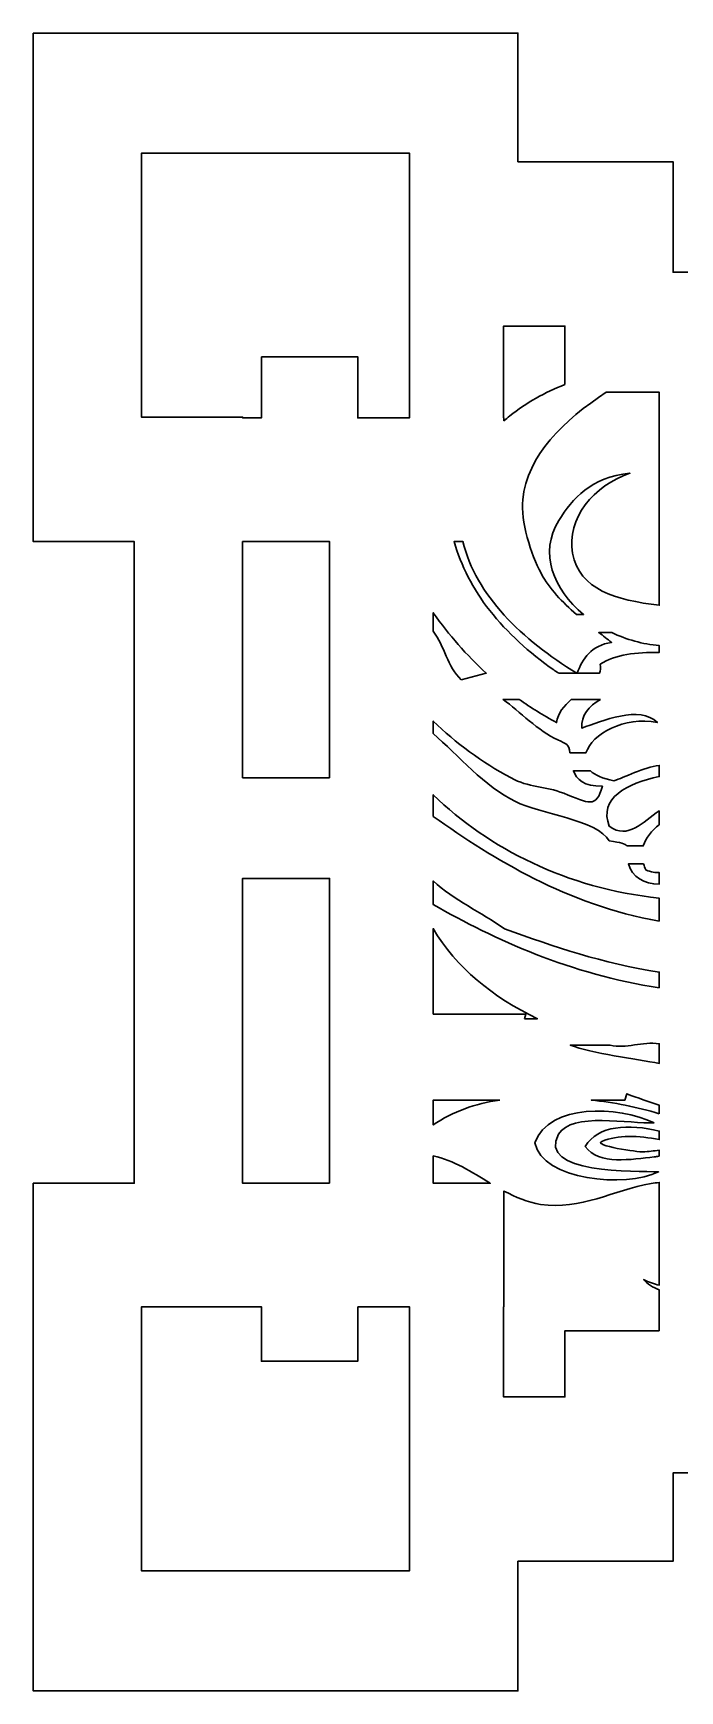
# Model space of a CAD drawing. Header units: centimetres. Extents: x -27 to -18.04, y -2.82 to 2.69.
# Drawn here: x -27 to -24.85, y -2.82 to 2.69 of the extents above; entities that cross this region are included whole.
import ezdxf

# ---------------------------------------------------------------- set-up
doc = ezdxf.new("R2010")
doc.units = ezdxf.units.CM
doc.header["$MEASUREMENT"] = 0
doc.layers.add('layer 1', color=7, linetype='Continuous')

msp = doc.modelspace()

# ---------------------------------------------------------------- linework, layer by layer
at = {"layer": 'layer 1', "color": 250, "lineweight": 30}
for points, knots in [([(-26.99914, 2.68806), (-26.99914, 2.68806), (-25.39013, 2.68806), (-25.39013, 2.68806), (-25.39013, 2.68806), (-25.39013, 2.68806), (-25.39013, 2.26045), (-25.39013, 2.26045), (-25.39013, 2.26045), (-25.39013, 2.26045), (-24.87465, 2.26045), (-24.87465, 2.26045), (-24.87465, 2.26045), (-24.87465, 2.26045), (-24.87465, 1.89366), (-24.87465, 1.89366), (-24.87465, 1.89366), (-24.87465, 1.89366), (-24.08787, 1.89366), (-24.08787, 1.89366), (-24.08787, 1.89366), (-24.08787, 1.89366), (-24.08787, 2.68806), (-24.08787, 2.68806), (-24.08787, 2.68806), (-24.08787, 2.68806), (-22.51874, 2.68806), (-22.51874, 2.68806), (-22.51874, 2.68806), (-22.51874, 2.68806), (-20.94961, 2.68806), (-20.94961, 2.68806), (-20.94961, 2.68806), (-20.94961, 2.68806), (-20.94961, 1.89366), (-20.94961, 1.89366), (-20.94961, 1.89366), (-20.94961, 1.89366), (-20.16283, 1.89366), (-20.16283, 1.89366), (-20.16283, 1.89366), (-20.16283, 1.89366), (-20.16283, 2.26045), (-20.16283, 2.26045), (-20.16283, 2.26045), (-20.16283, 2.26045), (-19.64735, 2.26045), (-19.64735, 2.26045), (-19.64735, 2.26045), (-19.64735, 2.26045), (-19.64735, 2.68806), (-19.64735, 2.68806), (-19.64735, 2.68806), (-19.64735, 2.68806), (-18.03834, 2.68806), (-18.03834, 2.68806), (-18.03834, 2.68806), (-18.03834, 2.68806), (-18.03834, 0.99855), (-18.03834, 0.99855), (-18.03834, 0.99855), (-18.03834, 0.99855), (-18.37393, 0.99855), (-18.37393, 0.99855), (-18.37393, 0.99855), (-18.37393, 0.99855), (-18.37393, -1.13364), (-18.37393, -1.13364), (-18.37393, -1.13364), (-18.37393, -1.13364), (-18.03834, -1.13364), (-18.03834, -1.13364), (-18.03834, -1.13364), (-18.03834, -1.13364), (-18.03834, -2.82063), (-18.03834, -2.82063), (-18.03834, -2.82063), (-18.03834, -2.82063), (-19.64735, -2.82063), (-19.64735, -2.82063), (-19.64735, -2.82063), (-19.64735, -2.82063), (-19.64735, -2.38999), (-19.64735, -2.38999), (-19.64735, -2.38999), (-19.64735, -2.38999), (-20.16283, -2.38999), (-20.16283, -2.38999), (-20.16283, -2.38999), (-20.16283, -2.38999), (-20.16283, -2.09663), (-20.16283, -2.09663), (-20.16283, -2.09663), (-20.16283, -2.09663), (-20.94961, -2.09663), (-20.94961, -2.09663), (-20.94961, -2.09663), (-20.94961, -2.09663), (-20.94961, -2.82063), (-20.94961, -2.82063), (-20.94961, -2.82063), (-20.94961, -2.82063), (-22.51874, -2.82063), (-22.51874, -2.82063), (-22.51874, -2.82063), (-22.51874, -2.82063), (-24.08787, -2.82063), (-24.08787, -2.82063), (-24.08787, -2.82063), (-24.08787, -2.82063), (-24.08787, -2.09663), (-24.08787, -2.09663), (-24.08787, -2.09663), (-24.08787, -2.09663), (-24.87465, -2.09663), (-24.87465, -2.09663), (-24.87465, -2.09663), (-24.87465, -2.09663), (-24.87465, -2.38999), (-24.87465, -2.38999), (-24.87465, -2.38999), (-24.87465, -2.38999), (-25.39013, -2.38999), (-25.39013, -2.38999), (-25.39013, -2.38999), (-25.39013, -2.38999), (-25.39013, -2.82063), (-25.39013, -2.82063), (-25.39013, -2.82063), (-25.39013, -2.82063), (-26.99914, -2.82063), (-26.99914, -2.82063), (-26.99914, -2.82063), (-26.99914, -2.82063), (-26.99914, -1.13364), (-26.99914, -1.13364), (-26.99914, -1.13364), (-26.99914, -1.13364), (-26.66355, -1.13364), (-26.66355, -1.13364), (-26.66355, -1.13364), (-26.66355, -1.13364), (-26.66355, 0.99855), (-26.66355, 0.99855), (-26.66355, 0.99855), (-26.66355, 0.99855), (-26.99914, 0.99855), (-26.99914, 0.99855), (-26.99914, 0.99855), (-26.99914, 0.99855), (-26.99914, 2.68806), (-26.99914, 2.68806)], [0, 0, 0, 0, 0.025641, 0.025641, 0.025641, 0.025641, 0.0512821, 0.0512821, 0.0512821, 0.0512821, 0.0769231, 0.0769231, 0.0769231, 0.0769231, 0.1025641, 0.1025641, 0.1025641, 0.1025641, 0.1282051, 0.1282051, 0.1282051, 0.1282051, 0.1538462, 0.1538462, 0.1538462, 0.1538462, 0.1794872, 0.1794872, 0.1794872, 0.1794872, 0.2051282, 0.2051282, 0.2051282, 0.2051282, 0.2307692, 0.2307692, 0.2307692, 0.2307692, 0.2564103, 0.2564103, 0.2564103, 0.2564103, 0.2820513, 0.2820513, 0.2820513, 0.2820513, 0.3076923, 0.3076923, 0.3076923, 0.3076923, 0.3333333, 0.3333333, 0.3333333, 0.3333333, 0.3589744, 0.3589744, 0.3589744, 0.3589744, 0.3846154, 0.3846154, 0.3846154, 0.3846154, 0.4102564, 0.4102564, 0.4102564, 0.4102564, 0.4358974, 0.4358974, 0.4358974, 0.4358974, 0.4615385, 0.4615385, 0.4615385, 0.4615385, 0.4871795, 0.4871795, 0.4871795, 0.4871795, 0.5128205, 0.5128205, 0.5128205, 0.5128205, 0.5384615, 0.5384615, 0.5384615, 0.5384615, 0.5641026, 0.5641026, 0.5641026, 0.5641026, 0.5897436, 0.5897436, 0.5897436, 0.5897436, 0.6153846, 0.6153846, 0.6153846, 0.6153846, 0.6410256, 0.6410256, 0.6410256, 0.6410256, 0.6666667, 0.6666667, 0.6666667, 0.6666667, 0.6923077, 0.6923077, 0.6923077, 0.6923077, 0.7179487, 0.7179487, 0.7179487, 0.7179487, 0.7435897, 0.7435897, 0.7435897, 0.7435897, 0.7692308, 0.7692308, 0.7692308, 0.7692308, 0.7948718, 0.7948718, 0.7948718, 0.7948718, 0.8205128, 0.8205128, 0.8205128, 0.8205128, 0.8461538, 0.8461538, 0.8461538, 0.8461538, 0.8717949, 0.8717949, 0.8717949, 0.8717949, 0.8974359, 0.8974359, 0.8974359, 0.8974359, 0.9230769, 0.9230769, 0.9230769, 0.9230769, 0.9487179, 0.9487179, 0.9487179, 0.9487179, 1, 1, 1, 1]), ([(-26.24163, 1.61296), (-26.24163, 1.61296), (-25.92144, 1.61296), (-25.92144, 1.61296), (-25.92144, 1.61296), (-25.92144, 1.61296), (-25.92144, 1.4094), (-25.92144, 1.4094), (-25.92144, 1.4094), (-25.92144, 1.4094), (-25.75015, 1.4094), (-25.75015, 1.4094), (-25.75015, 1.4094), (-25.75015, 1.4094), (-25.75015, 1.91506), (-25.75015, 1.91506), (-25.75015, 1.91506), (-25.75015, 1.91506), (-25.74947, 1.91506), (-25.74947, 1.91506), (-25.74947, 1.91506), (-25.74947, 1.91506), (-25.74947, 2.2891), (-25.74947, 2.2891), (-25.74947, 2.2891), (-25.74947, 2.2891), (-26.6398, 2.2891), (-26.6398, 2.2891), (-26.6398, 2.2891), (-26.6398, 2.2891), (-26.6398, 1.41223), (-26.6398, 1.41223), (-26.6398, 1.41223), (-26.6398, 1.41223), (-26.30421, 1.41223), (-26.30421, 1.41223), (-26.30421, 1.41223), (-26.30421, 1.41223), (-26.30421, 1.4094), (-26.30421, 1.4094), (-26.30421, 1.4094), (-26.30421, 1.4094), (-26.24163, 1.4094), (-26.24163, 1.4094), (-26.24163, 1.4094), (-26.24163, 1.4094), (-26.24163, 1.61296), (-26.24163, 1.61296)], [0, 0, 0, 0, 0.0769231, 0.0769231, 0.0769231, 0.0769231, 0.1538462, 0.1538462, 0.1538462, 0.1538462, 0.2307692, 0.2307692, 0.2307692, 0.2307692, 0.3076923, 0.3076923, 0.3076923, 0.3076923, 0.3846154, 0.3846154, 0.3846154, 0.3846154, 0.4615385, 0.4615385, 0.4615385, 0.4615385, 0.5384615, 0.5384615, 0.5384615, 0.5384615, 0.6153846, 0.6153846, 0.6153846, 0.6153846, 0.6923077, 0.6923077, 0.6923077, 0.6923077, 0.7692308, 0.7692308, 0.7692308, 0.7692308, 0.8461538, 0.8461538, 0.8461538, 0.8461538, 1, 1, 1, 1]), ([(-25.23399, 1.5204), (-25.30073, 1.49484), (-25.36196, 1.45917), (-25.41682, 1.41591), (-25.41682, 1.41591), (-25.42356, 1.41058), (-25.43004, 1.40533), (-25.43628, 1.40012), (-25.43628, 1.40012), (-25.43628, 1.40012), (-25.43628, 1.4094), (-25.43628, 1.4094), (-25.43628, 1.4094), (-25.43628, 1.4094), (-25.43763, 1.4094), (-25.43763, 1.4094), (-25.43763, 1.4094), (-25.43763, 1.4094), (-25.43763, 1.7146), (-25.43763, 1.7146), (-25.43763, 1.7146), (-25.43763, 1.7146), (-25.23399, 1.7146), (-25.23399, 1.7146), (-25.23399, 1.7146), (-25.23399, 1.7146), (-25.23399, 1.5204), (-25.23399, 1.5204)], [0, 0, 0, 0, 0.125, 0.125, 0.125, 0.125, 0.25, 0.25, 0.25, 0.25, 0.375, 0.375, 0.375, 0.375, 0.5, 0.5, 0.5, 0.5, 0.625, 0.625, 0.625, 0.625, 0.75, 0.75, 0.75, 0.75, 1, 1, 1, 1]), ([(-25.19532, 0.75607), (-25.19532, 0.75607), (-25.17201, 0.75607), (-25.17201, 0.75607), (-25.17201, 0.75607), (-25.27274, 0.84004), (-25.32106, 0.96113), (-25.25398, 1.06855), (-25.25398, 1.06855), (-25.20796, 1.14223), (-25.14877, 1.2115), (-25.01823, 1.22582), (-25.01823, 1.22582), (-25.13759, 1.18548), (-25.23023, 1.07472), (-25.20835, 0.95967), (-25.20835, 0.95967), (-25.18529, 0.83847), (-25.06556, 0.80405), (-24.92069, 0.78698), (-24.92069, 0.78698), (-24.92069, 0.78698), (-24.92069, 1.49471), (-24.92069, 1.49471), (-24.92069, 1.49471), (-24.92069, 1.49471), (-25.0967, 1.49471), (-25.0967, 1.49471), (-25.0967, 1.49471), (-25.23719, 1.40242), (-25.35925, 1.28594), (-25.37421, 1.13751), (-25.37421, 1.13751), (-25.38122, 1.068), (-25.34681, 0.95509), (-25.31335, 0.89299), (-25.31335, 0.89299), (-25.28536, 0.84109), (-25.24282, 0.79701), (-25.19532, 0.75607)], [0, 0, 0, 0, 0.0909091, 0.0909091, 0.0909091, 0.0909091, 0.1818182, 0.1818182, 0.1818182, 0.1818182, 0.2727273, 0.2727273, 0.2727273, 0.2727273, 0.3636364, 0.3636364, 0.3636364, 0.3636364, 0.4545455, 0.4545455, 0.4545455, 0.4545455, 0.5454545, 0.5454545, 0.5454545, 0.5454545, 0.6363636, 0.6363636, 0.6363636, 0.6363636, 0.7272727, 0.7272727, 0.7272727, 0.7272727, 0.8181818, 0.8181818, 0.8181818, 0.8181818, 1, 1, 1, 1]), ([(-26.01541, 0.2137), (-26.01541, 0.2137), (-26.01541, 0.99855), (-26.01541, 0.99855), (-26.01541, 0.99855), (-26.01541, 0.99855), (-26.30421, 0.99855), (-26.30421, 0.99855), (-26.30421, 0.99855), (-26.30421, 0.99855), (-26.30421, 0.2137), (-26.30421, 0.2137), (-26.30421, 0.2137), (-26.30421, 0.2137), (-26.01541, 0.2137), (-26.01541, 0.2137)], [0, 0, 0, 0, 0.2, 0.2, 0.2, 0.2, 0.4, 0.4, 0.4, 0.4, 0.6, 0.6, 0.6, 0.6, 1, 1, 1, 1]), ([(-25.25346, 0.56127), (-25.25346, 0.56127), (-25.1945, 0.56127), (-25.1945, 0.56127), (-25.1945, 0.56127), (-25.37604, 0.67146), (-25.53028, 0.8206), (-25.57231, 0.99855), (-25.57231, 0.99855), (-25.57231, 0.99855), (-25.60209, 0.99855), (-25.60209, 0.99855), (-25.60209, 0.99855), (-25.57866, 0.91833), (-25.53951, 0.84102), (-25.48351, 0.76942), (-25.48351, 0.76942), (-25.42566, 0.69551), (-25.35278, 0.62952), (-25.27091, 0.57189), (-25.27091, 0.57189), (-25.26582, 0.56831), (-25.25984, 0.56479), (-25.25346, 0.56127)], [0, 0, 0, 0, 0.1428571, 0.1428571, 0.1428571, 0.1428571, 0.2857143, 0.2857143, 0.2857143, 0.2857143, 0.4285714, 0.4285714, 0.4285714, 0.4285714, 0.5714286, 0.5714286, 0.5714286, 0.5714286, 0.7142857, 0.7142857, 0.7142857, 0.7142857, 1, 1, 1, 1]), ([(-25.57808, 0.53907), (-25.57808, 0.53907), (-25.49511, 0.56127), (-25.49511, 0.56127), (-25.49511, 0.56127), (-25.56122, 0.62138), (-25.61764, 0.68749), (-25.67118, 0.76181), (-25.67118, 0.76181), (-25.67118, 0.76181), (-25.67118, 0.70041), (-25.67118, 0.70041), (-25.67118, 0.70041), (-25.63309, 0.65179), (-25.62457, 0.58285), (-25.57808, 0.53907)], [0, 0, 0, 0, 0.2, 0.2, 0.2, 0.2, 0.4, 0.4, 0.4, 0.4, 0.6, 0.6, 0.6, 0.6, 1, 1, 1, 1]), ([(-25.19283, 0.56127), (-25.19283, 0.56127), (-25.11866, 0.56127), (-25.11866, 0.56127), (-25.11866, 0.56127), (-25.11572, 0.56915), (-25.1143, 0.57824), (-25.1171, 0.59069), (-25.1171, 0.59069), (-25.06667, 0.62351), (-24.99733, 0.631), (-24.92069, 0.63022), (-24.92069, 0.63022), (-24.92069, 0.63022), (-24.92069, 0.65277), (-24.92069, 0.65277), (-24.92069, 0.65277), (-24.97617, 0.65758), (-25.03004, 0.6731), (-25.07857, 0.69636), (-25.07857, 0.69636), (-25.07857, 0.69636), (-25.12149, 0.69636), (-25.12149, 0.69636), (-25.12149, 0.69636), (-25.10729, 0.6853), (-25.09308, 0.6743), (-25.07908, 0.66327), (-25.07908, 0.66327), (-25.14627, 0.6545), (-25.17567, 0.60846), (-25.19283, 0.56127)], [0, 0, 0, 0, 0.1111111, 0.1111111, 0.1111111, 0.1111111, 0.2222222, 0.2222222, 0.2222222, 0.2222222, 0.3333333, 0.3333333, 0.3333333, 0.3333333, 0.4444444, 0.4444444, 0.4444444, 0.4444444, 0.5555556, 0.5555556, 0.5555556, 0.5555556, 0.6666667, 0.6666667, 0.6666667, 0.6666667, 0.7777778, 0.7777778, 0.7777778, 0.7777778, 1, 1, 1, 1]), ([(-25.11593, 0.47387), (-25.11593, 0.47387), (-25.21311, 0.47387), (-25.21311, 0.47387), (-25.21311, 0.47387), (-25.23653, 0.45114), (-25.25798, 0.42899), (-25.26158, 0.39712), (-25.26158, 0.39712), (-25.30664, 0.42171), (-25.34776, 0.44721), (-25.38575, 0.47387), (-25.38575, 0.47387), (-25.38575, 0.47387), (-25.4394, 0.47387), (-25.4394, 0.47387), (-25.4394, 0.47387), (-25.38372, 0.43335), (-25.32301, 0.36954), (-25.25761, 0.33927), (-25.25761, 0.33927), (-25.2283, 0.32569), (-25.22135, 0.32608), (-25.21712, 0.29664), (-25.21712, 0.29664), (-25.21712, 0.29664), (-25.16416, 0.29664), (-25.16416, 0.29664), (-25.16416, 0.29664), (-25.14437, 0.35775), (-25.0376, 0.4203), (-24.92699, 0.39712), (-24.92699, 0.39712), (-24.98508, 0.45627), (-25.11094, 0.40191), (-25.17792, 0.37898), (-25.17792, 0.37898), (-25.18029, 0.42076), (-25.15505, 0.45208), (-25.11593, 0.47387)], [0, 0, 0, 0, 0.0909091, 0.0909091, 0.0909091, 0.0909091, 0.1818182, 0.1818182, 0.1818182, 0.1818182, 0.2727273, 0.2727273, 0.2727273, 0.2727273, 0.3636364, 0.3636364, 0.3636364, 0.3636364, 0.4545455, 0.4545455, 0.4545455, 0.4545455, 0.5454545, 0.5454545, 0.5454545, 0.5454545, 0.6363636, 0.6363636, 0.6363636, 0.6363636, 0.7272727, 0.7272727, 0.7272727, 0.7272727, 0.8181818, 0.8181818, 0.8181818, 0.8181818, 1, 1, 1, 1]), ([(-25.0289, -0.01298), (-25.0289, -0.01298), (-24.97389, -0.01298), (-24.97389, -0.01298), (-24.97389, -0.01298), (-24.96573, 0.01465), (-24.94564, 0.0378), (-24.92069, 0.05776), (-24.92069, 0.05776), (-24.92069, 0.05776), (-24.92069, 0.1036), (-24.92069, 0.1036), (-24.92069, 0.1036), (-24.97613, 0.06779), (-25.02318, 0.00656), (-25.08669, 0.05233), (-25.08669, 0.05233), (-25.12264, 0.14568), (-25.02851, 0.19576), (-24.92069, 0.21753), (-24.92069, 0.21753), (-24.92069, 0.21753), (-24.92069, 0.2545), (-24.92069, 0.2545), (-24.92069, 0.2545), (-24.97291, 0.24858), (-25.03691, 0.21413), (-25.07148, 0.20356), (-25.07148, 0.20356), (-25.10915, 0.21036), (-25.13441, 0.22226), (-25.14953, 0.23693), (-25.14953, 0.23693), (-25.14953, 0.23693), (-25.20596, 0.23693), (-25.20596, 0.23693), (-25.20596, 0.23693), (-25.19533, 0.20751), (-25.17181, 0.1852), (-25.1095, 0.18541), (-25.1095, 0.18541), (-25.13021, 0.11042), (-25.15399, 0.1293), (-25.23775, 0.16206), (-25.23775, 0.16206), (-25.30041, 0.18655), (-25.35536, 0.18128), (-25.4128, 0.21289), (-25.4128, 0.21289), (-25.50941, 0.26602), (-25.59728, 0.32943), (-25.67118, 0.40209), (-25.67118, 0.40209), (-25.67118, 0.40209), (-25.67118, 0.36045), (-25.67118, 0.36045), (-25.67118, 0.36045), (-25.58928, 0.28813), (-25.49976, 0.18408), (-25.39846, 0.13447), (-25.39846, 0.13447), (-25.3186, 0.09537), (-25.12551, 0.0731), (-25.08669, 0.00394), (-25.08669, 0.00394), (-25.04777, -0.00155), (-25.03372, -0.00537), (-25.0289, -0.01298)], [0, 0, 0, 0, 0.0555556, 0.0555556, 0.0555556, 0.0555556, 0.1111111, 0.1111111, 0.1111111, 0.1111111, 0.1666667, 0.1666667, 0.1666667, 0.1666667, 0.2222222, 0.2222222, 0.2222222, 0.2222222, 0.2777778, 0.2777778, 0.2777778, 0.2777778, 0.3333333, 0.3333333, 0.3333333, 0.3333333, 0.3888889, 0.3888889, 0.3888889, 0.3888889, 0.4444444, 0.4444444, 0.4444444, 0.4444444, 0.5, 0.5, 0.5, 0.5, 0.5555556, 0.5555556, 0.5555556, 0.5555556, 0.6111111, 0.6111111, 0.6111111, 0.6111111, 0.6666667, 0.6666667, 0.6666667, 0.6666667, 0.7222222, 0.7222222, 0.7222222, 0.7222222, 0.7777778, 0.7777778, 0.7777778, 0.7777778, 0.8333333, 0.8333333, 0.8333333, 0.8333333, 0.8888889, 0.8888889, 0.8888889, 0.8888889, 1, 1, 1, 1]), ([(-24.92069, -0.26345), (-24.92069, -0.26345), (-24.92069, -0.1865), (-24.92069, -0.1865), (-24.92069, -0.1865), (-25.23008, -0.1527), (-25.48451, -0.02298), (-25.67118, 0.15695), (-25.67118, 0.15695), (-25.67118, 0.15695), (-25.67118, 0.08544), (-25.67118, 0.08544), (-25.67118, 0.08544), (-25.46738, -0.05942), (-25.22759, -0.20717), (-24.92069, -0.26345)], [0, 0, 0, 0, 0.2, 0.2, 0.2, 0.2, 0.4, 0.4, 0.4, 0.4, 0.6, 0.6, 0.6, 0.6, 1, 1, 1, 1]), ([(-24.97279, -0.07269), (-24.97279, -0.07269), (-25.02299, -0.07269), (-25.02299, -0.07269), (-25.02299, -0.07269), (-25.01188, -0.11484), (-24.97039, -0.14122), (-24.92069, -0.13977), (-24.92069, -0.13977), (-24.92069, -0.13977), (-24.92069, -0.10148), (-24.92069, -0.10148), (-24.92069, -0.10148), (-24.93356, -0.10198), (-24.94811, -0.09949), (-24.96501, -0.09283), (-24.96501, -0.09283), (-24.96825, -0.08592), (-24.97082, -0.07921), (-24.97279, -0.07269)], [0, 0, 0, 0, 0.1666667, 0.1666667, 0.1666667, 0.1666667, 0.3333333, 0.3333333, 0.3333333, 0.3333333, 0.5, 0.5, 0.5, 0.5, 0.6666667, 0.6666667, 0.6666667, 0.6666667, 1, 1, 1, 1]), ([(-26.01541, -1.13364), (-26.01541, -1.13364), (-26.01541, -0.12095), (-26.01541, -0.12095), (-26.01541, -0.12095), (-26.01541, -0.12095), (-26.30421, -0.12095), (-26.30421, -0.12095), (-26.30421, -0.12095), (-26.30421, -0.12095), (-26.30421, -1.13364), (-26.30421, -1.13364), (-26.30421, -1.13364), (-26.30421, -1.13364), (-26.01541, -1.13364), (-26.01541, -1.13364)], [0, 0, 0, 0, 0.2, 0.2, 0.2, 0.2, 0.4, 0.4, 0.4, 0.4, 0.6, 0.6, 0.6, 0.6, 1, 1, 1, 1]), ([(-24.92069, -0.48411), (-24.92069, -0.48411), (-24.92069, -0.43226), (-24.92069, -0.43226), (-24.92069, -0.43226), (-25.11068, -0.40248), (-25.26764, -0.34895), (-25.43504, -0.2879), (-25.43504, -0.2879), (-25.51043, -0.23389), (-25.60262, -0.19285), (-25.67118, -0.12925), (-25.67118, -0.12925), (-25.67118, -0.12925), (-25.67118, -0.2078), (-25.67118, -0.2078), (-25.67118, -0.2078), (-25.46762, -0.32405), (-25.21365, -0.44046), (-24.92069, -0.48411)], [0, 0, 0, 0, 0.1666667, 0.1666667, 0.1666667, 0.1666667, 0.3333333, 0.3333333, 0.3333333, 0.3333333, 0.5, 0.5, 0.5, 0.5, 0.6666667, 0.6666667, 0.6666667, 0.6666667, 1, 1, 1, 1]), ([(-25.36794, -0.58734), (-25.36794, -0.58734), (-25.32504, -0.58734), (-25.32504, -0.58734), (-25.32504, -0.58734), (-25.47449, -0.51542), (-25.59529, -0.41646), (-25.67118, -0.2876), (-25.67118, -0.2876), (-25.67118, -0.2876), (-25.67118, -0.57195), (-25.67118, -0.57195), (-25.67118, -0.57195), (-25.67118, -0.57195), (-25.36354, -0.57195), (-25.36354, -0.57195), (-25.36354, -0.57195), (-25.36354, -0.57195), (-25.36794, -0.58734), (-25.36794, -0.58734)], [0, 0, 0, 0, 0.1666667, 0.1666667, 0.1666667, 0.1666667, 0.3333333, 0.3333333, 0.3333333, 0.3333333, 0.5, 0.5, 0.5, 0.5, 0.6666667, 0.6666667, 0.6666667, 0.6666667, 1, 1, 1, 1]), ([(-25.08352, -0.67474), (-25.08352, -0.67474), (-25.21603, -0.67474), (-25.21603, -0.67474), (-25.21603, -0.67474), (-25.1452, -0.70201), (-24.99756, -0.72141), (-24.92069, -0.73539), (-24.92069, -0.73539), (-24.92069, -0.73539), (-24.92069, -0.67047), (-24.92069, -0.67047), (-24.92069, -0.67047), (-24.97656, -0.66124), (-25.03098, -0.68858), (-25.08352, -0.67474)], [0, 0, 0, 0, 0.2, 0.2, 0.2, 0.2, 0.4, 0.4, 0.4, 0.4, 0.6, 0.6, 0.6, 0.6, 1, 1, 1, 1]), ([(-25.45049, -0.85733), (-25.53275, -0.86942), (-25.60468, -0.89491), (-25.67118, -0.9399), (-25.67118, -0.9399), (-25.67118, -0.9399), (-25.67118, -0.85733), (-25.67118, -0.85733), (-25.67118, -0.85733), (-25.67118, -0.85733), (-25.45049, -0.85733), (-25.45049, -0.85733)], [0, 0, 0, 0, 0.25, 0.25, 0.25, 0.25, 0.5, 0.5, 0.5, 0.5, 1, 1, 1, 1]), ([(-24.93817, -0.93274), (-25.01528, -0.9369), (-25.21356, -0.89636), (-25.25487, -0.97093), (-25.25487, -0.97093), (-25.32869, -1.10413), (-24.9973, -1.09289), (-24.92296, -1.09606), (-24.92296, -1.09606), (-25.03183, -1.15008), (-25.31041, -1.12453), (-25.33359, -0.99928), (-25.33359, -0.99928), (-25.28625, -0.86747), (-25.05813, -0.87665), (-24.93817, -0.93274)], [0, 0, 0, 0, 0.2, 0.2, 0.2, 0.2, 0.4, 0.4, 0.4, 0.4, 0.6, 0.6, 0.6, 0.6, 1, 1, 1, 1]), ([(-24.92069, -0.90286), (-24.92069, -0.90286), (-24.92069, -0.87437), (-24.92069, -0.87437), (-24.92069, -0.87437), (-24.95568, -0.86295), (-24.99217, -0.85039), (-25.02869, -0.83662), (-25.02869, -0.83662), (-25.02869, -0.83662), (-25.03457, -0.85733), (-25.03457, -0.85733), (-25.03457, -0.85733), (-25.03457, -0.85733), (-25.14679, -0.85733), (-25.14679, -0.85733), (-25.14679, -0.85733), (-25.07241, -0.86532), (-24.99439, -0.88006), (-24.92069, -0.90286)], [0, 0, 0, 0, 0.1666667, 0.1666667, 0.1666667, 0.1666667, 0.3333333, 0.3333333, 0.3333333, 0.3333333, 0.5, 0.5, 0.5, 0.5, 0.6666667, 0.6666667, 0.6666667, 0.6666667, 1, 1, 1, 1]), ([(-24.92069, -1.04429), (-24.92069, -1.04429), (-24.92069, -1.0239), (-24.92069, -1.0239), (-24.92069, -1.0239), (-24.93869, -1.02638), (-24.95677, -1.02852), (-24.97506, -1.02975), (-24.97506, -1.02975), (-24.98713, -1.03057), (-25.14411, -1.00877), (-25.11122, -0.99471), (-25.11122, -0.99471), (-25.0592, -0.97247), (-24.98836, -0.97566), (-24.92069, -0.98871), (-24.92069, -0.98871), (-24.92069, -0.98871), (-24.92069, -0.96074), (-24.92069, -0.96074), (-24.92069, -0.96074), (-25.02044, -0.93584), (-25.1257, -0.94077), (-25.1663, -1.01138), (-25.1663, -1.01138), (-25.12253, -1.07509), (-25.01036, -1.05394), (-24.9381, -1.04614), (-24.9381, -1.04614), (-24.93233, -1.04551), (-24.92652, -1.04489), (-24.92069, -1.04429)], [0, 0, 0, 0, 0.1111111, 0.1111111, 0.1111111, 0.1111111, 0.2222222, 0.2222222, 0.2222222, 0.2222222, 0.3333333, 0.3333333, 0.3333333, 0.3333333, 0.4444444, 0.4444444, 0.4444444, 0.4444444, 0.5555556, 0.5555556, 0.5555556, 0.5555556, 0.6666667, 0.6666667, 0.6666667, 0.6666667, 0.7777778, 0.7777778, 0.7777778, 0.7777778, 1, 1, 1, 1]), ([(-25.67118, -1.04286), (-25.60357, -1.05686), (-25.54344, -1.0967), (-25.48177, -1.13364), (-25.48177, -1.13364), (-25.48177, -1.13364), (-25.67118, -1.13364), (-25.67118, -1.13364), (-25.67118, -1.13364), (-25.67118, -1.13364), (-25.67118, -1.04286), (-25.67118, -1.04286)], [0, 0, 0, 0, 0.25, 0.25, 0.25, 0.25, 0.5, 0.5, 0.5, 0.5, 1, 1, 1, 1]), ([(-24.92069, -1.62423), (-24.92069, -1.62423), (-24.92069, -1.48846), (-24.92069, -1.48846), (-24.92069, -1.48846), (-24.94158, -1.48023), (-24.95978, -1.4689), (-24.97262, -1.45383), (-24.97262, -1.45383), (-24.95545, -1.46306), (-24.93812, -1.46898), (-24.92069, -1.47231), (-24.92069, -1.47231), (-24.92069, -1.47231), (-24.92069, -1.13093), (-24.92069, -1.13093), (-24.92069, -1.13093), (-24.92976, -1.13219), (-24.93887, -1.1336), (-24.94804, -1.13515), (-24.94804, -1.13515), (-25.07307, -1.15629), (-25.18191, -1.22452), (-25.31474, -1.20399), (-25.31474, -1.20399), (-25.35803, -1.19729), (-25.39785, -1.18035), (-25.43628, -1.1597), (-25.43628, -1.1597), (-25.43628, -1.1597), (-25.43628, -1.54449), (-25.43628, -1.54449), (-25.43628, -1.54449), (-25.43628, -1.54449), (-25.43763, -1.54449), (-25.43763, -1.54449), (-25.43763, -1.54449), (-25.43763, -1.54449), (-25.43763, -1.84414), (-25.43763, -1.84414), (-25.43763, -1.84414), (-25.43763, -1.84414), (-25.23399, -1.84414), (-25.23399, -1.84414), (-25.23399, -1.84414), (-25.23399, -1.84414), (-25.23399, -1.62423), (-25.23399, -1.62423), (-25.23399, -1.62423), (-25.23399, -1.62423), (-24.92069, -1.62423), (-24.92069, -1.62423)], [0, 0, 0, 0, 0.0714286, 0.0714286, 0.0714286, 0.0714286, 0.1428571, 0.1428571, 0.1428571, 0.1428571, 0.2142857, 0.2142857, 0.2142857, 0.2142857, 0.2857143, 0.2857143, 0.2857143, 0.2857143, 0.3571429, 0.3571429, 0.3571429, 0.3571429, 0.4285714, 0.4285714, 0.4285714, 0.4285714, 0.5, 0.5, 0.5, 0.5, 0.5714286, 0.5714286, 0.5714286, 0.5714286, 0.6428571, 0.6428571, 0.6428571, 0.6428571, 0.7142857, 0.7142857, 0.7142857, 0.7142857, 0.7857143, 0.7857143, 0.7857143, 0.7857143, 0.8571429, 0.8571429, 0.8571429, 0.8571429, 1, 1, 1, 1]), ([(-25.92144, -1.54449), (-25.92144, -1.54449), (-25.92144, -1.72539), (-25.92144, -1.72539), (-25.92144, -1.72539), (-25.92144, -1.72539), (-26.24163, -1.72539), (-26.24163, -1.72539), (-26.24163, -1.72539), (-26.24163, -1.72539), (-26.24163, -1.54449), (-26.24163, -1.54449), (-26.24163, -1.54449), (-26.24163, -1.54449), (-26.30421, -1.54449), (-26.30421, -1.54449), (-26.30421, -1.54449), (-26.30421, -1.54449), (-26.30421, -1.5448), (-26.30421, -1.5448), (-26.30421, -1.5448), (-26.30421, -1.5448), (-26.6398, -1.5448), (-26.6398, -1.5448), (-26.6398, -1.5448), (-26.6398, -1.5448), (-26.6398, -2.42168), (-26.6398, -2.42168), (-26.6398, -2.42168), (-26.6398, -2.42168), (-25.74947, -2.42168), (-25.74947, -2.42168), (-25.74947, -2.42168), (-25.74947, -2.42168), (-25.74947, -2.05015), (-25.74947, -2.05015), (-25.74947, -2.05015), (-25.74947, -2.05015), (-25.75015, -2.05015), (-25.75015, -2.05015), (-25.75015, -2.05015), (-25.75015, -2.05015), (-25.75015, -1.54449), (-25.75015, -1.54449), (-25.75015, -1.54449), (-25.75015, -1.54449), (-25.92144, -1.54449), (-25.92144, -1.54449)], [0, 0, 0, 0, 0.0769231, 0.0769231, 0.0769231, 0.0769231, 0.1538462, 0.1538462, 0.1538462, 0.1538462, 0.2307692, 0.2307692, 0.2307692, 0.2307692, 0.3076923, 0.3076923, 0.3076923, 0.3076923, 0.3846154, 0.3846154, 0.3846154, 0.3846154, 0.4615385, 0.4615385, 0.4615385, 0.4615385, 0.5384615, 0.5384615, 0.5384615, 0.5384615, 0.6153846, 0.6153846, 0.6153846, 0.6153846, 0.6923077, 0.6923077, 0.6923077, 0.6923077, 0.7692308, 0.7692308, 0.7692308, 0.7692308, 0.8461538, 0.8461538, 0.8461538, 0.8461538, 1, 1, 1, 1])]:
    msp.add_open_spline(points, degree=3, knots=knots, dxfattribs=at)

doc.saveas('drawing.dxf')
